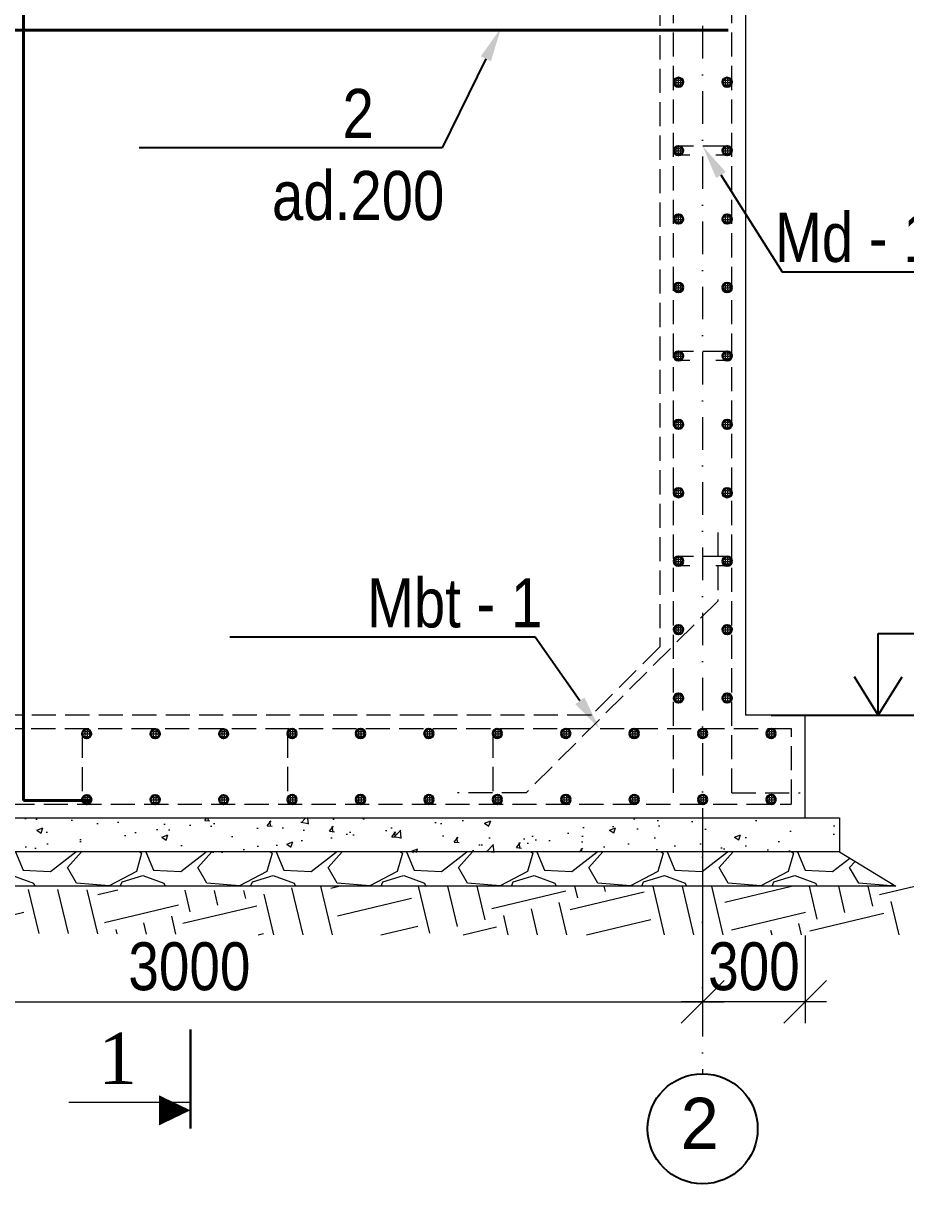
# Model space of a CAD drawing. Header units: millimetres. Extents: x 1177285 to 1225570, y -905119 to -683091.
# Drawn here: x 1193454 to 1198612, y -793271 to -786486 of the extents above; entities that cross this region are included whole.
import ezdxf
from ezdxf import colors
from ezdxf.entities.mleader import LeaderData, LeaderLine
from ezdxf.math import Vec2, Vec3

# ---------------------------------------------------------------- set-up
doc = ezdxf.new("R2010")
doc.units = ezdxf.units.MM
doc.linetypes.add('DASHDOT', pattern=[25.4, 12.7, -6.35, 0, -6.35])
doc.linetypes.add('Hidden Line', pattern=[391.222223, 282.222223, -109])
doc.layers.add('Annotation - Text', color=7, linetype='Continuous')
doc.styles.get("Standard").update_dxf_attribs({"font": 'a3ar(la).ttf'})
doc.styles.add('style3', font='ARIAAL_.TTF', dxfattribs={"height": 300})
doc.styles.add('style6', font='ARIALN.TTF', dxfattribs={"height": 300})
doc.styles.add('Times New Roman', font='times.ttf')
doc.styles.add('yazitipi', font='ARIALN.TTF')
doc.dimstyles.new('sevda', dxfattribs={"dimscale": 100, "dimtxt": 2.8, "dimasz": 2.5, "dimexe": 1.25, "dimexo": 0.625, "dimtad": 1, "dimtxsty": 'yazitipi', "dimblk": 'OBLIQUE', "dimcen": 2.5, "dimdle": 1.25, "dimclrd": 253, "dimclre": 253, "dimclrt": 73, "dimaunit": 1, "dimadec": 3, "dimazin": 0, "dimtfac": 1, "dimtmove": 1, "dimatfit": 3, "dimfxl": 1, "dimlwd": 13, "dimlwe": 13, "dimarcsym": 0})
pattern_1 = [(0, (-806070.174, 730261.184), (0, 13.97), [10.16, -3.81]), (90, (-806070.174, 730261.184), (-13.97, 9e-16), [10.16, -3.81])]
pattern_2 = [(0, (-806354.322, 730261.184), (0, 13.97), [10.16, -3.81]), (90, (-806354.322, 730261.184), (-13.97, 9e-16), [10.16, -3.81])]
pattern_3 = [(0, (-806070.174, 730661.184), (0, 13.97), [10.16, -3.81]), (90, (-806070.174, 730661.184), (-13.97, 9e-16), [10.16, -3.81])]
pattern_4 = [(0, (-806354.322, 730661.184), (0, 13.97), [10.16, -3.81]), (90, (-806354.322, 730661.184), (-13.97, 9e-16), [10.16, -3.81])]

# ---------------------------------------------------------------- blocks, each defined once
blk = doc.blocks.new('_Oblique')
at = {"color": 0, "linetype": 'ByBlock', "lineweight": -2}
blk.add_line((-0.5, -0.5), (0.5, 0.5), dxfattribs=at)
blk = doc.blocks.new('*D205')
at = {"color": 253, "lineweight": 13, "ltscale": 15, "transparency": 16777216}
for p, q in [((1191424.9, -791193.7), (1191424.9, -792331.7)), ((1197424.9, -791193.7), (1197424.9, -792331.7)), ((1191299.9, -792206.7), (1197549.9, -792206.7))]:
    blk.add_line(p, q, dxfattribs=at)
at = {"layer": 'Defpoints', "color": 0, "lineweight": 30, "ltscale": 15, "transparency": 16777216}
for p in [(1191424.9, -791131.2), (1197424.9, -791131.2), (1197424.9, -792206.7)]:
    blk.add_point(p, dxfattribs=at)
at = {"color": 253, "lineweight": 13, "ltscale": 15, "transparency": 16777216, "xscale": 250, "yscale": 250, "zscale": 250, "rotation": 180}
blk.add_blockref('_Oblique', (1191424.9, -792206.7), dxfattribs=at)
at = {"color": 253, "lineweight": 13, "ltscale": 15, "transparency": 16777216, "xscale": 250, "yscale": 250, "zscale": 250}
blk.add_blockref('_Oblique', (1197424.9, -792206.7), dxfattribs=at)
at = {"color": 73, "ltscale": 15, "transparency": 16777216, "insert": (1194424.9, -792001.2), "char_height": 280, "attachment_point": 5, "style": 'yazitipi'}
blk.add_mtext('3000', dxfattribs=at)
blk = doc.blocks.new('*D207')
at = {"color": 253, "lineweight": 13, "ltscale": 15, "transparency": 16777216}
for p, q in [((1198024.9, -791819.3), (1198024.9, -792331.7)), ((1197424.9, -791987), (1197424.9, -792331.7)), ((1198149.9, -792206.7), (1197299.9, -792206.7))]:
    blk.add_line(p, q, dxfattribs=at)
at = {"layer": 'Defpoints', "color": 0, "lineweight": 30, "ltscale": 15, "transparency": 16777216}
for p in [(1198024.9, -791756.8), (1197424.9, -791924.5), (1197424.9, -792206.7)]:
    blk.add_point(p, dxfattribs=at)
at = {"color": 253, "lineweight": 13, "ltscale": 15, "transparency": 16777216, "xscale": 250, "yscale": 250, "zscale": 250, "rotation": 180}
blk.add_blockref('_Oblique', (1197424.9, -792206.7), dxfattribs=at)
at = {"color": 253, "lineweight": 13, "ltscale": 15, "transparency": 16777216, "xscale": 250, "yscale": 250, "zscale": 250}
blk.add_blockref('_Oblique', (1198024.9, -792206.7), dxfattribs=at)
at = {"color": 73, "ltscale": 15, "transparency": 16777216, "insert": (1197724.9, -792001.2), "char_height": 280, "attachment_point": 5, "style": 'yazitipi'}
blk.add_mtext('300', dxfattribs=at)

msp = doc.modelspace()

# ---------------------------------------------------------------- hatches: boundary and pattern name
at = {"lineweight": 9, "ltscale": 15}
h = msp.add_hatch(dxfattribs=at)
h.set_pattern_fill('ANGLE', color=256, scale=2)
h.set_pattern_definition([(0, (-806070.174, 733061.184), (0, 13.97), [10.16, -3.81]), (90, (-806070.174, 733061.184), (-13.97, 9e-16), [10.16, -3.81])])
edge = h.paths.add_edge_path()
edge.add_arc((1197283.948, -786831.182), 26.767, 0, 360)
h = msp.add_hatch(dxfattribs=at)
h.set_pattern_fill('ANGLE', color=256, scale=2)
h.set_pattern_definition([(0, (-806354.322, 733061.184), (0, 13.97), [10.16, -3.81]), (90, (-806354.322, 733061.184), (-13.97, 9e-16), [10.16, -3.81])])
edge = h.paths.add_edge_path()
edge.add_arc((1197568.096, -786831.182), 26.767, 0, 360)
h = msp.add_hatch(dxfattribs=at)
h.set_pattern_fill('ANGLE', color=256, scale=2)
h.set_pattern_definition([(0, (-806070.174, 732661.184), (0, 13.97), [10.16, -3.81]), (90, (-806070.174, 732661.184), (-13.97, 9e-16), [10.16, -3.81])])
edge = h.paths.add_edge_path()
edge.add_arc((1197283.948, -787231.182), 26.767, 0, 360)
h = msp.add_hatch(dxfattribs=at)
h.set_pattern_fill('ANGLE', color=256, scale=2)
h.set_pattern_definition([(0, (-806354.322, 732661.184), (0, 13.97), [10.16, -3.81]), (90, (-806354.322, 732661.184), (-13.97, 9e-16), [10.16, -3.81])])
edge = h.paths.add_edge_path()
edge.add_arc((1197568.096, -787231.182), 26.767, 0, 360)
h = msp.add_hatch(dxfattribs=at)
h.set_pattern_fill('ANGLE', color=256, scale=2)
h.set_pattern_definition([(0, (-806070.174, 732261.184), (0, 13.97), [10.16, -3.81]), (90, (-806070.174, 732261.184), (-13.97, 9e-16), [10.16, -3.81])])
edge = h.paths.add_edge_path()
edge.add_arc((1197283.948, -787631.182), 26.767, 0, 360)
h = msp.add_hatch(dxfattribs=at)
h.set_pattern_fill('ANGLE', color=256, scale=2)
h.set_pattern_definition([(0, (-806354.322, 732261.184), (0, 13.97), [10.16, -3.81]), (90, (-806354.322, 732261.184), (-13.97, 9e-16), [10.16, -3.81])])
edge = h.paths.add_edge_path()
edge.add_arc((1197568.096, -787631.182), 26.767, 0, 360)
h = msp.add_hatch(dxfattribs=at)
h.set_pattern_fill('ANGLE', color=256, scale=2)
h.set_pattern_definition([(0, (-806070.174, 731861.184), (0, 13.97), [10.16, -3.81]), (90, (-806070.174, 731861.184), (-13.97, 9e-16), [10.16, -3.81])])
edge = h.paths.add_edge_path()
edge.add_arc((1197283.948, -788031.182), 26.767, 0, 360)
h = msp.add_hatch(dxfattribs=at)
h.set_pattern_fill('ANGLE', color=256, scale=2)
h.set_pattern_definition([(0, (-806354.322, 731861.184), (0, 13.97), [10.16, -3.81]), (90, (-806354.322, 731861.184), (-13.97, 9e-16), [10.16, -3.81])])
edge = h.paths.add_edge_path()
edge.add_arc((1197568.096, -788031.182), 26.767, 0, 360)
h = msp.add_hatch(dxfattribs=at)
h.set_pattern_fill('ANGLE', color=256, scale=2)
h.set_pattern_definition([(0, (-806070.174, 731461.184), (0, 13.97), [10.16, -3.81]), (90, (-806070.174, 731461.184), (-13.97, 9e-16), [10.16, -3.81])])
edge = h.paths.add_edge_path()
edge.add_arc((1197283.948, -788431.182), 26.767, 0, 360)
h = msp.add_hatch(dxfattribs=at)
h.set_pattern_fill('ANGLE', color=256, scale=2)
h.set_pattern_definition([(0, (-806354.322, 731461.184), (0, 13.97), [10.16, -3.81]), (90, (-806354.322, 731461.184), (-13.97, 9e-16), [10.16, -3.81])])
edge = h.paths.add_edge_path()
edge.add_arc((1197568.096, -788431.182), 26.767, 0, 360)
h = msp.add_hatch(dxfattribs=at)
h.set_pattern_fill('ANGLE', color=256, scale=2)
h.set_pattern_definition([(0, (-806070.174, 731061.184), (0, 13.97), [10.16, -3.81]), (90, (-806070.174, 731061.184), (-13.97, 9e-16), [10.16, -3.81])])
edge = h.paths.add_edge_path()
edge.add_arc((1197283.948, -788831.182), 26.767, 0, 360)
h = msp.add_hatch(dxfattribs=at)
h.set_pattern_fill('ANGLE', color=256, scale=2)
h.set_pattern_definition([(0, (-806354.322, 731061.184), (0, 13.97), [10.16, -3.81]), (90, (-806354.322, 731061.184), (-13.97, 9e-16), [10.16, -3.81])])
edge = h.paths.add_edge_path()
edge.add_arc((1197568.096, -788831.182), 26.767, 0, 360)
h = msp.add_hatch(dxfattribs=at)
h.set_pattern_fill('ANGLE', color=256, scale=2)
h.set_pattern_definition(pattern_3)
edge = h.paths.add_edge_path()
edge.add_arc((1197283.948, -789231.182), 26.767, 0, 360)
h = msp.add_hatch(dxfattribs=at)
h.set_pattern_fill('ANGLE', color=256, scale=2)
h.set_pattern_definition(pattern_3)
edge = h.paths.add_edge_path()
edge.add_arc((1197283.948, -789231.182), 26.767, 0, 360)
h = msp.add_hatch(dxfattribs=at)
h.set_pattern_fill('ANGLE', color=256, scale=2)
h.set_pattern_definition(pattern_4)
edge = h.paths.add_edge_path()
edge.add_arc((1197568.096, -789231.182), 26.767, 0, 360)
h = msp.add_hatch(dxfattribs=at)
h.set_pattern_fill('ANGLE', color=256, scale=2)
h.set_pattern_definition(pattern_4)
edge = h.paths.add_edge_path()
edge.add_arc((1197568.096, -789231.182), 26.767, 0, 360)
h = msp.add_hatch(dxfattribs=at)
h.set_pattern_fill('ANGLE', color=256, scale=2)
h.set_pattern_definition(pattern_1)
edge = h.paths.add_edge_path()
edge.add_arc((1197283.948, -789631.182), 26.767, 0, 360)
h = msp.add_hatch(dxfattribs=at)
h.set_pattern_fill('ANGLE', color=256, scale=2)
h.set_pattern_definition(pattern_1)
edge = h.paths.add_edge_path()
edge.add_arc((1197283.948, -789631.182), 26.767, 0, 360)
h = msp.add_hatch(dxfattribs=at)
h.set_pattern_fill('ANGLE', color=256, scale=2)
h.set_pattern_definition(pattern_1)
edge = h.paths.add_edge_path()
edge.add_arc((1197283.948, -789631.182), 26.767, 0, 360)
h = msp.add_hatch(dxfattribs=at)
h.set_pattern_fill('ANGLE', color=256, scale=2)
h.set_pattern_definition(pattern_2)
edge = h.paths.add_edge_path()
edge.add_arc((1197568.096, -789631.182), 26.767, 0, 360)
h = msp.add_hatch(dxfattribs=at)
h.set_pattern_fill('ANGLE', color=256, scale=2)
h.set_pattern_definition(pattern_2)
edge = h.paths.add_edge_path()
edge.add_arc((1197568.096, -789631.182), 26.767, 0, 360)
h = msp.add_hatch(dxfattribs=at)
h.set_pattern_fill('ANGLE', color=256, scale=2)
h.set_pattern_definition(pattern_2)
edge = h.paths.add_edge_path()
edge.add_arc((1197568.096, -789631.182), 26.767, 0, 360)
h = msp.add_hatch(dxfattribs=at)
h.set_pattern_fill('ANGLE', color=256, scale=2)
h.set_pattern_definition([(0, (-806070.174, 729861.184), (0, 13.97), [10.16, -3.81]), (90, (-806070.174, 729861.184), (-13.97, 9e-16), [10.16, -3.81])])
edge = h.paths.add_edge_path()
edge.add_arc((1197283.948, -790031.182), 26.767, 0, 360)
h = msp.add_hatch(dxfattribs=at)
h.set_pattern_fill('ANGLE', color=256, scale=2)
h.set_pattern_definition([(0, (-806354.322, 729861.184), (0, 13.97), [10.16, -3.81]), (90, (-806354.322, 729861.184), (-13.97, 9e-16), [10.16, -3.81])])
edge = h.paths.add_edge_path()
edge.add_arc((1197568.096, -790031.182), 26.767, 0, 360)
h = msp.add_hatch(dxfattribs=at)
h.set_pattern_fill('ANGLE', color=256, scale=2)
h.set_pattern_definition([(0, (-806070.174, 729461.184), (0, 13.97), [10.16, -3.81]), (90, (-806070.174, 729461.184), (-13.97, 9e-16), [10.16, -3.81])])
edge = h.paths.add_edge_path()
edge.add_arc((1197283.948, -790431.182), 26.767, 0, 360)
h = msp.add_hatch(dxfattribs=at)
h.set_pattern_fill('ANGLE', color=256, scale=2)
h.set_pattern_definition([(0, (-806354.322, 729461.184), (0, 13.97), [10.16, -3.81]), (90, (-806354.322, 729461.184), (-13.97, 9e-16), [10.16, -3.81])])
edge = h.paths.add_edge_path()
edge.add_arc((1197568.096, -790431.182), 26.767, 0, 360)
h = msp.add_hatch(dxfattribs=at)
h.set_pattern_fill('ANGLE', color=256, scale=2)
h.set_pattern_definition([(0, (-818311.089, 729252.703), (0, 13.97), [10.16, -3.81]), (90, (-818311.089, 729252.703), (-13.97, 9e-16), [10.16, -3.81])])
edge = h.paths.add_edge_path()
edge.add_arc((1193824.864, -790639.663), 26.767, 0, 360)
h = msp.add_hatch(dxfattribs=at)
h.set_pattern_fill('ANGLE', color=256, scale=2)
h.set_pattern_definition([(0, (-817911.089, 729252.703), (0, 13.97), [10.16, -3.81]), (90, (-817911.089, 729252.703), (-13.97, 9e-16), [10.16, -3.81])])
edge = h.paths.add_edge_path()
edge.add_arc((1194224.864, -790639.663), 26.767, 0, 360)
h = msp.add_hatch(dxfattribs=at)
h.set_pattern_fill('ANGLE', color=256, scale=2)
h.set_pattern_definition([(0, (-817511.089, 729252.703), (0, 13.97), [10.16, -3.81]), (90, (-817511.089, 729252.703), (-13.97, 9e-16), [10.16, -3.81])])
edge = h.paths.add_edge_path()
edge.add_arc((1194624.864, -790639.663), 26.767, 0, 360)
h = msp.add_hatch(dxfattribs=at)
h.set_pattern_fill('ANGLE', color=256, scale=2)
h.set_pattern_definition([(0, (-817111.09, 729253.62), (0, 13.97), [10.16, -3.81]), (90, (-817111.09, 729253.62), (-13.97, 9e-16), [10.16, -3.81])])
edge = h.paths.add_edge_path()
edge.add_arc((1195024.863, -790638.746), 26.767, 0, 360)
h = msp.add_hatch(dxfattribs=at)
h.set_pattern_fill('ANGLE', color=256, scale=2)
h.set_pattern_definition([(0, (-816711.09, 729253.62), (0, 13.97), [10.16, -3.81]), (90, (-816711.09, 729253.62), (-13.97, 9e-16), [10.16, -3.81])])
edge = h.paths.add_edge_path()
edge.add_arc((1195424.863, -790638.746), 26.767, 0, 360)
h = msp.add_hatch(dxfattribs=at)
h.set_pattern_fill('ANGLE', color=256, scale=2)
h.set_pattern_definition([(0, (-816311.09, 729253.62), (0, 13.97), [10.16, -3.81]), (90, (-816311.09, 729253.62), (-13.97, 9e-16), [10.16, -3.81])])
edge = h.paths.add_edge_path()
edge.add_arc((1195824.863, -790638.746), 26.767, 0, 360)
h = msp.add_hatch(dxfattribs=at)
h.set_pattern_fill('ANGLE', color=256, scale=2)
h.set_pattern_definition([(0, (-815911.09, 729253.62), (0, 13.97), [10.16, -3.81]), (90, (-815911.09, 729253.62), (-13.97, 9e-16), [10.16, -3.81])])
edge = h.paths.add_edge_path()
edge.add_arc((1196224.863, -790638.746), 26.767, 0, 360)
h = msp.add_hatch(dxfattribs=at)
h.set_pattern_fill('ANGLE', color=256, scale=2)
h.set_pattern_definition([(0, (-815511.09, 729253.62), (0, 13.97), [10.16, -3.81]), (90, (-815511.09, 729253.62), (-13.97, 9e-16), [10.16, -3.81])])
edge = h.paths.add_edge_path()
edge.add_arc((1196624.863, -790638.746), 26.767, 0, 360)
h = msp.add_hatch(dxfattribs=at)
h.set_pattern_fill('ANGLE', color=256, scale=2)
h.set_pattern_definition([(0, (-815111.09, 729253.62), (0, 13.97), [10.16, -3.81]), (90, (-815111.09, 729253.62), (-13.97, 9e-16), [10.16, -3.81])])
edge = h.paths.add_edge_path()
edge.add_arc((1197024.863, -790638.746), 26.767, 0, 360)
h = msp.add_hatch(dxfattribs=at)
h.set_pattern_fill('ANGLE', color=256, scale=2)
h.set_pattern_definition([(0, (-814711.09, 729253.62), (0, 13.97), [10.16, -3.81]), (90, (-814711.09, 729253.62), (-13.97, 9e-16), [10.16, -3.81])])
edge = h.paths.add_edge_path()
edge.add_arc((1197424.863, -790638.746), 26.767, 0, 360)
h = msp.add_hatch(dxfattribs=at)
h.set_pattern_fill('ANGLE', color=256, scale=2)
h.set_pattern_definition([(0, (-814311.09, 729253.62), (0, 13.97), [10.16, -3.81]), (90, (-814311.09, 729253.62), (-13.97, 9e-16), [10.16, -3.81])])
edge = h.paths.add_edge_path()
edge.add_arc((1197824.863, -790638.746), 26.767, 0, 360)
h = msp.add_hatch(dxfattribs=at)
h.set_pattern_fill('ANGLE', color=256, scale=2)
h.set_pattern_definition([(0, (-818310.794, 728867.034), (0, 13.97), [10.16, -3.81]), (90, (-818310.794, 728867.034), (-13.97, 9e-16), [10.16, -3.81])])
edge = h.paths.add_edge_path()
edge.add_arc((1193825.159, -791025.332), 26.767, 0, 360)
h = msp.add_hatch(dxfattribs=at)
h.set_pattern_fill('ANGLE', color=256, scale=2)
h.set_pattern_definition([(0, (-817910.794, 728867.034), (0, 13.97), [10.16, -3.81]), (90, (-817910.794, 728867.034), (-13.97, 9e-16), [10.16, -3.81])])
edge = h.paths.add_edge_path()
edge.add_arc((1194225.159, -791025.332), 26.767, 0, 360)
h = msp.add_hatch(dxfattribs=at)
h.set_pattern_fill('ANGLE', color=256, scale=2)
h.set_pattern_definition([(0, (-817510.794, 728867.034), (0, 13.97), [10.16, -3.81]), (90, (-817510.794, 728867.034), (-13.97, 9e-16), [10.16, -3.81])])
edge = h.paths.add_edge_path()
edge.add_arc((1194625.159, -791025.332), 26.767, 0, 360)
h = msp.add_hatch(dxfattribs=at)
h.set_pattern_fill('ANGLE', color=256, scale=2)
h.set_pattern_definition([(0, (-817110.795, 728867.951), (0, 13.97), [10.16, -3.81]), (90, (-817110.795, 728867.951), (-13.97, 9e-16), [10.16, -3.81])])
edge = h.paths.add_edge_path()
edge.add_arc((1195025.158, -791024.415), 26.767, 0, 360)
h = msp.add_hatch(dxfattribs=at)
h.set_pattern_fill('ANGLE', color=256, scale=2)
h.set_pattern_definition([(0, (-816710.795, 728867.951), (0, 13.97), [10.16, -3.81]), (90, (-816710.795, 728867.951), (-13.97, 9e-16), [10.16, -3.81])])
edge = h.paths.add_edge_path()
edge.add_arc((1195425.158, -791024.415), 26.767, 0, 360)
h = msp.add_hatch(dxfattribs=at)
h.set_pattern_fill('ANGLE', color=256, scale=2)
h.set_pattern_definition([(0, (-816310.795, 728867.951), (0, 13.97), [10.16, -3.81]), (90, (-816310.795, 728867.951), (-13.97, 9e-16), [10.16, -3.81])])
edge = h.paths.add_edge_path()
edge.add_arc((1195825.158, -791024.415), 26.767, 0, 360)
h = msp.add_hatch(dxfattribs=at)
h.set_pattern_fill('ANGLE', color=256, scale=2)
h.set_pattern_definition([(0, (-815910.795, 728867.951), (0, 13.97), [10.16, -3.81]), (90, (-815910.795, 728867.951), (-13.97, 9e-16), [10.16, -3.81])])
edge = h.paths.add_edge_path()
edge.add_arc((1196225.158, -791024.415), 26.767, 0, 360)
h = msp.add_hatch(dxfattribs=at)
h.set_pattern_fill('ANGLE', color=256, scale=2)
h.set_pattern_definition([(0, (-815510.795, 728867.951), (0, 13.97), [10.16, -3.81]), (90, (-815510.795, 728867.951), (-13.97, 9e-16), [10.16, -3.81])])
edge = h.paths.add_edge_path()
edge.add_arc((1196625.158, -791024.415), 26.767, 0, 360)
h = msp.add_hatch(dxfattribs=at)
h.set_pattern_fill('ANGLE', color=256, scale=2)
h.set_pattern_definition([(0, (-815110.795, 728867.951), (0, 13.97), [10.16, -3.81]), (90, (-815110.795, 728867.951), (-13.97, 9e-16), [10.16, -3.81])])
edge = h.paths.add_edge_path()
edge.add_arc((1197025.158, -791024.415), 26.767, 0, 360)
h = msp.add_hatch(dxfattribs=at)
h.set_pattern_fill('ANGLE', color=256, scale=2)
h.set_pattern_definition([(0, (-814710.795, 728867.951), (0, 13.97), [10.16, -3.81]), (90, (-814710.795, 728867.951), (-13.97, 9e-16), [10.16, -3.81])])
edge = h.paths.add_edge_path()
edge.add_arc((1197425.158, -791024.415), 26.767, 0, 360)
h = msp.add_hatch(dxfattribs=at)
h.set_pattern_fill('ANGLE', color=256, scale=2)
h.set_pattern_definition([(0, (-814310.795, 728867.951), (0, 13.97), [10.16, -3.81]), (90, (-814310.795, 728867.951), (-13.97, 9e-16), [10.16, -3.81])])
edge = h.paths.add_edge_path()
edge.add_arc((1197825.158, -791024.415), 26.767, 0, 360)
at = {"lineweight": 5, "ltscale": 5}
h = msp.add_hatch(dxfattribs=at)
h.set_pattern_fill('AR-CONC', color=4, scale=2)
h.set_pattern_definition([(50, (-547049.52, 619890.77), (364.369338, -31.87817), [38.1, -419.1]), (355, (-547049.52, 619890.77), (-70.48684, 382.11369), [30.48, -335.28117]), (100.451445, (-547019.16, 619888.1), (293.882494, 350.235504), [32.38002, -356.18049]), (46.1842, (-547049.5, 619992.37), (542.15808, -84.08466), [57.15, -628.65]), (96.635558, (-547004.34, 619985.37), (474.80827, 494.85225), [48.57005, -534.27122]), (351.18415, (-547049.5, 619992.4), (474.80827, 494.85225), [45.71993, -502.91946]), (21, (-546998.72, 619966.97), (303.228783, -204.530396), [38.1, -419.1]), (326, (-546998.72, 619966.97), (123.604057, 368.37593), [30.48, -335.28]), (71.451445, (-546973.45, 619949.93), (426.83284, 163.84554), [32.38002, -356.179875]), (37.5, (-547049.52, 619890.77), (6.1772065, 169.110078), [0, -331.216, 0, -340.36, 0, -336.55]), (7.5, (-547049.52, 619890.77), (133.639325, 200.36115), [0, -194.056, 0, -323.596, 0, -128.27]), (327.5, (-547162.8, 619890.77), (271.18119, -11.457488), [0, -127, 0, -396.24, 0, -525.78]), (317.5, (-547213.6, 619890.77), (296.258363, 50.852982), [0, -165.1, 0, -263.144, 0, -373.38])])
h.paths.add_polyline_path([(1198224.863, -791332.477), (1198224.863, -791132.477), (1190624.863, -791134.937), (1190624.863, -791334.937)])
h = msp.add_hatch(dxfattribs=at)
h.set_pattern_fill('GRAVEL', color=161, scale=30)
h.set_pattern_definition([(228.0127875, (-394834.76, 614272.07), (-6096.0000005, -6857.9999996), [102.51643, -10149.1451]), (184.969741, (-394903.34, 614195.87), (9143.9999964, 762.0000434), [175.92142, -17416.21467]), (132.510447, (-395078.6, 614180.63), (7620.0000032, -8381.9999971), [124.04446, -12280.41684]), (267.273689, (-395375.78, 613990.13), (762.0000016, 15239.9999999), [160.20136, -15859.93123]), (292.8336542, (-395383.4, 613830.11), (-3810.0000003, 9143.99999987), [157.0901, -15551.94232]), (357.273689, (-395322.44, 613685.33), (-15239.9999999, 762.0000016), [160.20136, -15859.93123]), (37.6942405, (-395162.42, 613677.71), (-9905.99999956, -7620.00000057), [211.8581, -20973.9346]), (72.2553284, (-394994.78, 613807.25), (5334.00000143, 16763.99999954), [200.01586, -19801.57698]), (121.4295656, (-394933.82, 613997.75), (-6096.00000086, 9905.99999947), [160.7439, -15913.6637]), (175.2363583, (-395017.64, 614134.91), (8381.9999999, -762.0000013), [183.51398, -8992.18108]), (222.3974378, (-395200.52, 614150.15), (-9143.9999997, -8382.00000032), [237.32338, -23495.03175]), (138.814075, (-394621.4, 613982.51), (-5333.9999997, 4572.0000004), [81.00136, -8019.16975]), (171.4692344, (-394682.36, 614035.85), (9906.0000003, -1523.9999983), [154.1046, -15256.3917]), (225, (-394834.76, 614058.7), (-1e-13, -762), [107.7628, -969.86793]), (203.1985905, (-394888.1, 614150.15), (3810, 1523.9999997), [58.0324, -5745.1867]), (291.8014095, (-394941.44, 614127.29), (-762, 2286), [82.06969, -4021.4259]), (30.9637565, (-394910.96, 614051.09), (2286, 1524), [133.2959, -4309.88945]), (161.565051, (-394796.66, 614119.67), (1524, -762), [96.38614, -2313.26944]), (16.3895403, (-395383.4, 614127.29), (7620, 2286), [135.0264, -13367.648]), (70.346176, (-395253.86, 614165.39), (-3048.0000003, -8381.9999999), [113.27968, -11214.6647]), (293.1985905, (-394796.66, 614272.07), (-1523.9999997, 3810), [116.06403, -5687.15508]), (343.6104597, (-394750.94, 614165.39), (-7620.0000002, 2285.9999995), [135.0264, -13367.648]), (339.443955, (-395383.4, 613654.85), (-3810, 1524), [130.21056, -6380.3203]), (294.7751406, (-395261.48, 613609.13), (-3810.0000045, 8381.999998), [109.10164, -10801.07801]), (66.8014095, (-394789.04, 613510.07), (1523.9999998, 3810), [116.06403, -5687.15508]), (17.3540246, (-394743.32, 613616.75), (-9905.9999998, -3048.0000006), [127.73482, -12645.7128]), (69.443955, (-395162.42, 613510.07), (-1524, -3810), [65.10528, -6445.42557]), (101.3099325, (-394834.76, 613510.07), (-762, 3048), [38.85438, -3846.5985]), (165.963757, (-394842.38, 613548.17), (2286, -762), [157.0901, -2984.71638]), (186.009006, (-394994.78, 613586.27), (7619.99999996, 762.0000004), [145.5801, -14412.40946]), (303.690068, (-394910.96, 613982.5), (-762, 1524), [109.89716, -2637.5329]), (353.1572266, (-394850, 613891.07), (12954.0000001, -1523.99999932), [191.86703, -18994.80272]), (60.945396, (-394659.5, 613868.21), (-3048, -5334), [78.45247, -7766.8177]), (90, (-394621.4, 613936.8), (-762, 762), [45.72, -716.28]), (120.2564372, (-395010.02, 613609.13), (3047.9999996, -5334.0000002), [105.8601, -10480.18223]), (48.0127875, (-395063.36, 613700.57), (6096.0000005, 6857.9999996), [205.03286, -10046.62866]), (0, (-394926.2, 613853), (762, 762), [198.12, -563.88]), (325.3048465, (-394728.08, 613852.97), (7620.0000029, -5333.9999959), [120.48287, -11927.79502]), (254.054604, (-394629.02, 613784.39), (-762, -3048), [110.94872, -5436.495]), (207.6459754, (-394659.5, 613677.71), (-14478.00000053, -7619.999999), [180.64353, -17883.73933]), (175.4260787, (-394819.52, 613593.89), (-9906, 762), [191.10884, -18919.75394])])
h.paths.add_polyline_path([(1198554.407, -791531.182), (1198224.863, -791331.182), (1190624.863, -791331.182), (1190295.32, -791531.182)])
at = {"layer": 'Annotation - Text', "lineweight": 5, "ltscale": 20}
h = msp.add_hatch(dxfattribs=at)
h.set_pattern_fill('EARTH', color=253, scale=70, angle=-76.6397816)
h.set_pattern_definition([(283.360218, (-547049.5, 619890.77), (535.18199, -329.7586), [444.5, -444.5]), (283.360218, (-546887.34, 619929.3), (535.18199, -329.7586), [444.5, -444.5]), (283.360218, (-546725.17, 619967.8), (535.18199, -329.7586), [444.5, -444.5]), (13.360218, (-546658.27, 619926.6), (329.7586, 535.18199), [444.5, -444.5]), (13.360218, (-546619.75, 619764.4), (329.7586, 535.18199), [444.5, -444.5]), (13.360218, (-546581.24, 619602.23), (329.7586, 535.18199), [444.5, -444.5])])
h.paths.add_polyline_path([(1198897.424, -791815.534), (1198866.471, -791531.182), (1198850.595, -791814.923)])
h.paths.add_polyline_path([(1190295.32, -791531.182), (1194964.571, -791558.218), (1194964.571, -791815.534), (1190073.649, -791788.302)])
h.paths.add_polyline_path([(1198883.951, -791815.534), (1198883.951, -791531.182), (1194964.571, -791531.182), (1194964.571, -791815.534)])

# ---------------------------------------------------------------- linework, layer by layer
at = {"linetype": 'DASHDOT', "lineweight": 15, "ltscale": 15}
msp.add_line((1197424.863, -782310.193), (1197424.863, -792627.469), dxfattribs=at)
at = {"lineweight": 13, "ltscale": 15}
msp.add_line((1197674.863, -782531.182), (1197674.863, -790531.182), dxfattribs=at)
at = {"color": 73, "lineweight": 40, "ltscale": 0.5}
for p, q in [((1193455.308, -791031.182), (1193455.308, -782631.182)), ((1191274.863, -786526.116), (1197574.863, -786526.116)), ((1193855.308, -791031.182), (1193455.308, -791031.182))]:
    msp.add_line(p, q, dxfattribs=at)
at = {"color": 161, "linetype": 'Hidden Line', "lineweight": 13, "ltscale": 0.5}
for p, q in [((1197254.863, -790984.782), (1197254.863, -782631.182)), ((1197594.863, -790984.782), (1197594.863, -782631.182)), ((1197568.096, -787204.415), (1197283.948, -787204.415)), ((1197350.028, -787257.949), (1197283.948, -787257.949)), ((1197568.096, -787257.949), (1197502.016, -787257.949)), ((1197568.096, -788404.415), (1197283.948, -788404.415)), ((1197350.028, -788457.949), (1197283.948, -788457.949)), ((1197568.096, -788457.949), (1197502.016, -788457.949)), ((1197568.096, -789604.415), (1197283.948, -789604.415)), ((1197350.028, -789657.949), (1197283.948, -789657.949)), ((1197568.096, -789657.949), (1197502.016, -789657.949)), ((1193798.097, -790639.663), (1193798.392, -791025.332)), ((1194998.096, -790638.746), (1194998.391, -791024.415)), ((1196198.096, -790638.746), (1196198.391, -791024.415)), ((1197594.863, -790984.782), (1197994.863, -790984.782))]:
    msp.add_line(p, q, dxfattribs=at)
at = {"color": 71, "linetype": 'Hidden Line', "lineweight": 13, "ltscale": 0.5}
for p, q in [((1197174.863, -783231.182), (1197174.863, -790131.182)), ((1197174.863, -790131.182), (1196774.863, -790531.182))]:
    msp.add_line(p, q, dxfattribs=at)
at = {"color": 0}
msp.add_line((1198451.874, -790531.182), (1198451.874, -790053.944), dxfattribs=at)
at = {"color": 7}
msp.add_line((1198451.874, -790053.944), (1199507.78, -790053.944), dxfattribs=at)
at = {"ltscale": 15}
msp.add_line((1197825.778, -790531.182), (1198924.04, -790531.182), dxfattribs=at)
at = {"color": 1, "lineweight": 9, "ltscale": 5}
for p, q in [((1198024.863, -791131.182), (1198224.863, -791131.182)), ((1198224.863, -791131.182), (1198224.863, -791331.182)), ((1198224.863, -791331.182), (1190624.863, -791331.182)), ((1198224.863, -791331.182), (1198554.407, -791531.182)), ((1198554.407, -791531.182), (1190295.32, -791531.182))]:
    msp.add_line(p, q, dxfattribs=at)
at = {"color": 161, "linetype": 'Hidden Line', "lineweight": 13, "ltscale": 0.5}
for points in [[(1197512.992, -789464.319), (1197512.992, -789864.319), (1196392.711, -790984.6), (1195992.711, -790984.6)], [(1197944.863, -791048.518), (1197944.863, -790611.182), (1191174.863, -790611.182), (1190993.832, -790611.182), (1190993.832, -791051.182)], [(1191031.172, -791051.182), (1197944.863, -791051.182)]]:
    msp.add_lwpolyline(points, dxfattribs=at)
at = {"color": 7, "ltscale": 15}
for points in [[(1198451.874, -790531.182), (1198313.272, -790306.838)], [(1198451.874, -790531.182), (1198590.476, -790306.838)]]:
    msp.add_lwpolyline(points, dxfattribs=at)
at = {"lineweight": 13, "ltscale": 15}
msp.add_lwpolyline([(1191174.863, -790531.182), (1190824.863, -790531.182), (1190824.863, -791131.182), (1198024.863, -791131.182), (1198024.863, -790531.182), (1197674.863, -790531.182)], dxfattribs=at)
at = {"color": 71, "linetype": 'Hidden Line', "lineweight": 13, "ltscale": 0.5}
msp.add_lwpolyline([(1196774.863, -790531.182), (1192074.863, -790531.182)], dxfattribs=at)
at = {"lineweight": 30, "ltscale": 15}
for centre in [(1197283.948, -786831.182), (1197568.096, -786831.182), (1197283.948, -787231.182), (1197568.096, -787231.182), (1197283.948, -787631.182), (1197568.096, -787631.182), (1197283.948, -788031.182), (1197568.096, -788031.182), (1197283.948, -788431.182), (1197568.096, -788431.182), (1197283.948, -788831.182), (1197568.096, -788831.182), (1197283.948, -789231.182), (1197283.948, -789231.182), (1197568.096, -789231.182), (1197568.096, -789231.182), (1197283.948, -789631.182), (1197283.948, -789631.182), (1197283.948, -789631.182), (1197568.096, -789631.182), (1197568.096, -789631.182), (1197568.096, -789631.182), (1197283.948, -790031.182), (1197568.096, -790031.182), (1197283.948, -790431.182), (1197568.096, -790431.182), (1193824.864, -790639.663), (1194224.864, -790639.663), (1194624.864, -790639.663), (1195024.863, -790638.746), (1195424.863, -790638.746), (1195824.863, -790638.746), (1196224.863, -790638.746), (1196624.863, -790638.746), (1197024.863, -790638.746), (1197424.863, -790638.746), (1197824.863, -790638.746), (1193825.159, -791025.332), (1194225.159, -791025.332), (1194625.159, -791025.332), (1195025.158, -791024.415), (1195425.158, -791024.415), (1195825.158, -791024.415), (1196225.158, -791024.415), (1196625.158, -791024.415), (1197025.158, -791024.415), (1197425.158, -791024.415), (1197825.158, -791024.415)]:
    msp.add_circle(centre, 26.767, dxfattribs=at)
at = {"ltscale": 2}
msp.add_circle((1197424.863, -792949.195), 321.726, dxfattribs=at)
at = {"layer": 'Annotation - Text', "color": 7, "lineweight": 30, "ltscale": 20}
msp.add_line((1194431.002, -792369.802), (1194431.002, -792948.453), dxfattribs=at)
at = {"layer": 'Annotation - Text', "color": 7, "lineweight": 13, "ltscale": 20}
msp.add_line((1194431.002, -792796.595), (1193721.155, -792796.595), dxfattribs=at)
at = {"layer": 'Annotation - Text', "lineweight": 13, "ltscale": 20}
msp.add_line((1194277.618, -792796.595), (1193721.155, -792796.595), dxfattribs=at)

# ---------------------------------------------------------------- texts
at = {"color": 0, "lineweight": 30, "ltscale": 20, "insert": (1193892.535, -792387.131), "char_height": 300, "attachment_point": 1}
msp.add_mtext('{\\fTimes New Roman|b0|i0|c0|p18;1}', dxfattribs=at)
at = {"ltscale": 2, "insert": (1197519.512, -792767.81), "char_height": 300, "width": 6406.56045, "attachment_point": 3, "style": 'style3'}
msp.add_mtext('2', dxfattribs=at)
at = {"layer": 'Annotation - Text', "lineweight": 13, "ltscale": 20, "insert": (1194209.838, -792691.676), "char_height": 200, "attachment_point": 3, "rotation": 90, "style": 'Times New Roman'}
msp.add_mtext_dynamic_manual_height_columns('{\\fArial|b0|i0|c204|p34;\\H1.0833x;▼}', width=1371.9513, gutter_width=12.5, heights=[0], dxfattribs=at)

# ---------------------------------------------------------------- dimensions: what is measured, and where the dimension line sits
at = {"ltscale": 15}
dim = msp.add_linear_dim(base=(1197424.863, -792206.671), p1=(1191424.863, -791131.182), p2=(1197424.863, -791131.182), dimstyle='sevda', override={"dimlfac": 0.5}, dxfattribs=at)
dim.commit()
dim.dimension.update_dxf_attribs({"geometry": '*D205', "text_midpoint": (1194424.863, -792001.21)})
dim = msp.add_linear_dim(base=(1197424.863, -792206.671), p1=(1198024.863, -791756.75), p2=(1197424.863, -791924.484), angle=180, dimstyle='sevda', override={"dimlfac": 0.5}, dxfattribs=at)
dim.commit()
dim.dimension.update_dxf_attribs({"geometry": '*D207', "text_midpoint": (1197724.863, -792206.671), "dimtype": 160})

# ---------------------------------------------------------------- leaders
at = {"color": 13, "linetype": 'ByBlock', "lineweight": 9}
ml = msp.add_multileader_mtext('Standard', dxfattribs=at)
ml.set_content('{\\fArial Narrow|b0|i0|c238|p34;\\C256;2\\Pad.200      }', color=3, style='style6')
ml.set_leader_properties()
ml.build(insert=Vec2(0, 0))
ml.multileader.update_dxf_attribs({"text_left_attachment_type": 6, "text_right_attachment_type": 6, "dogleg_length": 0.36, "arrow_head_size": 200})
ctx = ml.context
ctx.base_point, ctx.char_height, ctx.arrow_head_size, ctx.landing_gap_size, ctx.plane_origin = Vec3(1194921.456, -787215.579), 287.5392, 200, 0.15, Vec3(1186591.435, -782728.193)
ctx.left_attachment, ctx.right_attachment, ctx.text_align_type = 6, 6, 1
notes = []
notes.append((ctx, [(1, (1, 1, 0), (1195902.024, -787215.579), (-1, 0), 0.36, [(0, [(1196246.147, -786514.406)], 0, [])])]))
ctx.mtext.insert, ctx.mtext.alignment, ctx.mtext.flow_direction = Vec3(1195411.56, -786870.532), 2, 5
ml = msp.add_multileader_mtext('Standard', dxfattribs=at)
ml.set_content('{\\fArial Narrow|b0|i0|c238|p34;\\C256;Md - 1     }', color=3, style='style6')
ml.set_leader_properties()
ml.build(insert=Vec2(0, 0))
ml.multileader.update_dxf_attribs({"text_left_attachment_type": 6, "text_right_attachment_type": 6, "dogleg_length": 0.36, "arrow_head_size": 200})
ctx = ml.context
ctx.base_point, ctx.char_height, ctx.arrow_head_size, ctx.landing_gap_size, ctx.plane_origin = Vec3(1197889.749, -787939.402), 287.5392, 200, 0.15, Vec3(1191927.923, -783452.016)
ctx.left_attachment, ctx.right_attachment, ctx.text_align_type = 6, 6, 1
notes.append((ctx, [(0, (1, 1, 0), (1197889.389, -787939.402), (1, 0), 0.36, [(0, [(1197424.863, -787204.415)], 0, [])])]))
ctx.mtext.insert, ctx.mtext.alignment, ctx.mtext.flow_direction = Vec3(1198313.951, -787594.355), 2, 5
ml = msp.add_multileader_mtext('Standard', dxfattribs=at)
ml.set_content('{\\fArial Narrow|b0|i0|c238|p34;\\C256;Mbt - 1      }', color=3, style='style6')
ml.set_leader_properties()
ml.build(insert=Vec2(0, 0))
ml.multileader.update_dxf_attribs({"text_left_attachment_type": 6, "text_right_attachment_type": 6, "dogleg_length": 0.36, "arrow_head_size": 200})
ctx = ml.context
ctx.base_point, ctx.char_height, ctx.arrow_head_size, ctx.landing_gap_size, ctx.plane_origin = Vec3(1195505.229, -790075.897), 287.5392, 200, 0.15, Vec3(1187135, -786388.512)
ctx.left_attachment, ctx.right_attachment, ctx.text_align_type = 6, 6, 1
notes.append((ctx, [(1, (1, 1, 0), (1196445.589, -790075.897), (-1, 0), 0.36, [(0, [(1196822.685, -790611.182)], 0, [])])]))
ctx.mtext.insert, ctx.mtext.alignment, ctx.mtext.flow_direction = Vec3(1195975.229, -789730.85), 2, 5
for ctx, leaders in notes:
    for number, flags, end, landing, length, lines in leaders:
        leader = LeaderData()
        leader.index, (leader.has_last_leader_line, leader.has_dogleg_vector, leader.attachment_direction) = number, flags
        leader.last_leader_point, leader.dogleg_vector, leader.dogleg_length = Vec3(end), Vec3(landing), length
        for number, points, colour, breaks in lines:
            line = LeaderLine()
            line.index, line.vertices, line.color, line.breaks = number, Vec3.list(points), colors.encode_raw_color(colour), breaks
            leader.lines.append(line)
        ctx.leaders.append(leader)

doc.saveas('drawing.dxf')
